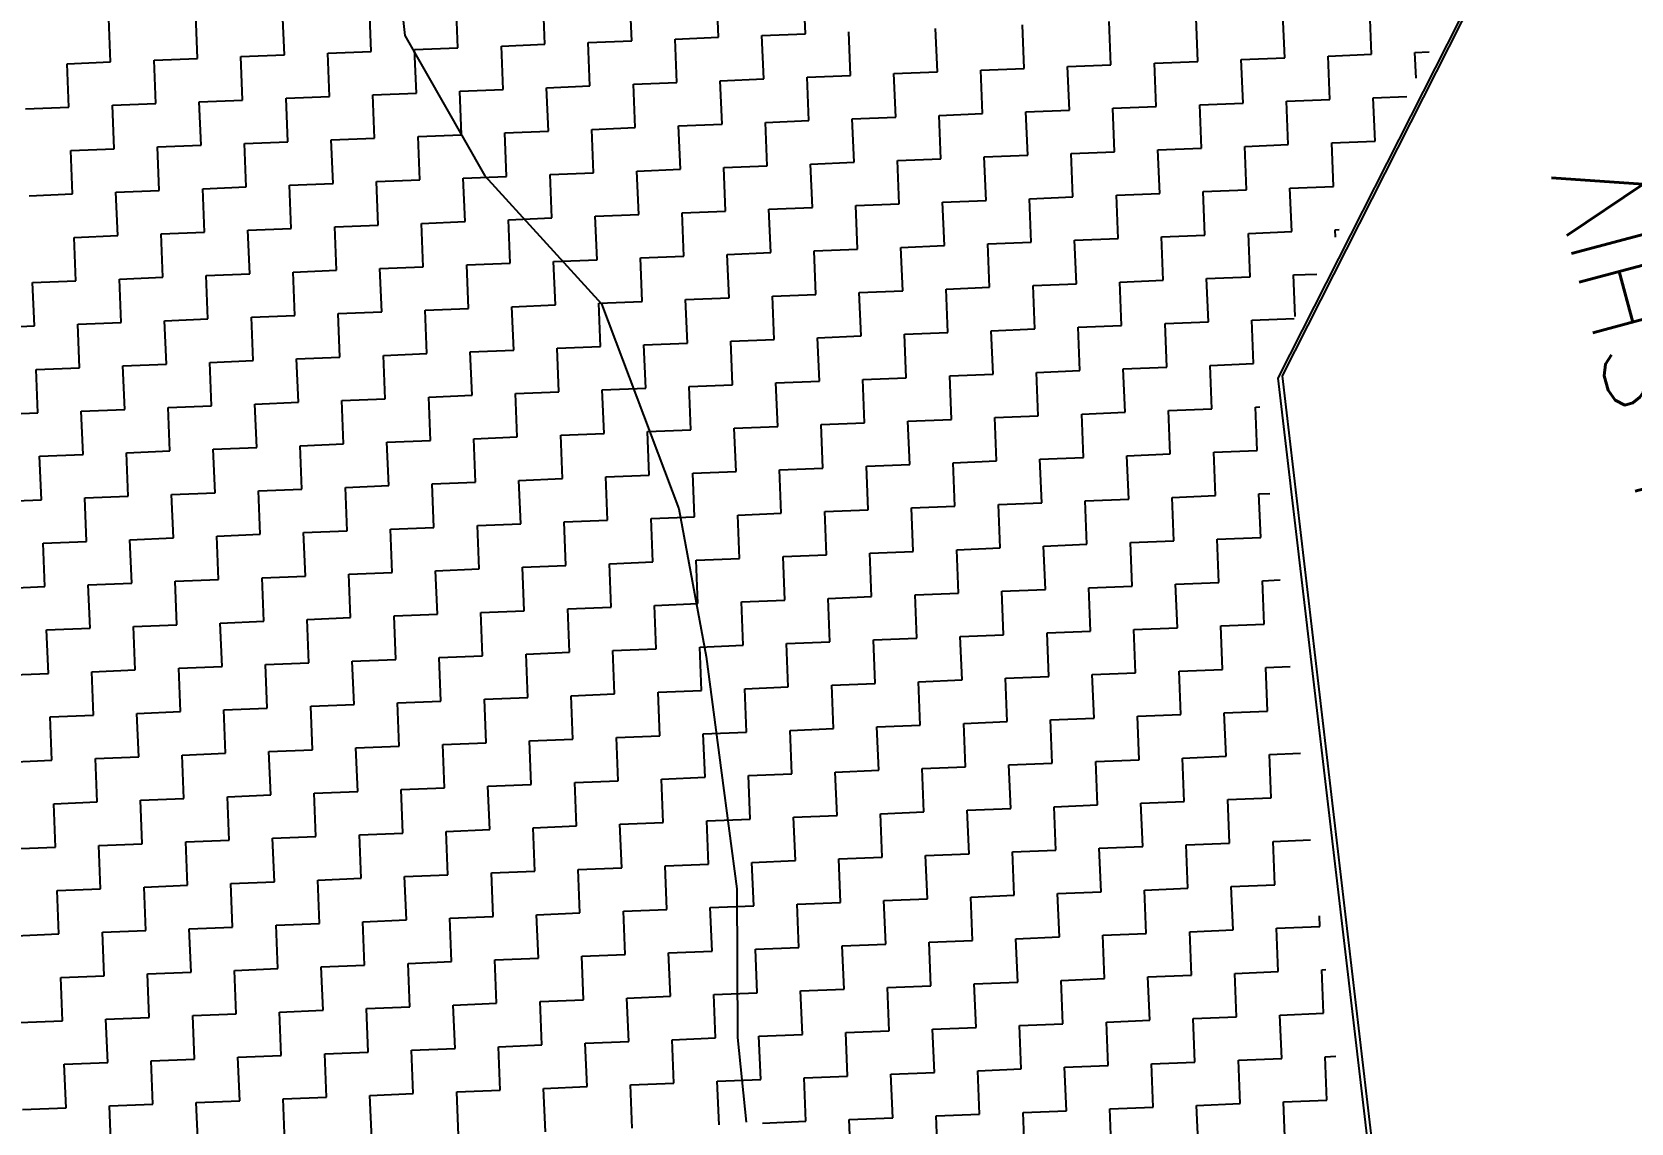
# Model space of a CAD drawing. Header units: metres. Extents: x 281802 to 284768, y 2076477 to 2081449.
# Drawn here: x 282249.5 to 282407.8, y 2076669.3 to 2076777.3 of the extents above; entities that cross this region are included whole.
import ezdxf

# ---------------------------------------------------------------- set-up
doc = ezdxf.new("R2010")
doc.units = ezdxf.units.M
for name, color, linetype in [('LINE_WATER', 4, 'Continuous'), ('POLY_HATCH', 12, 'Continuous'), ('TEXT_MAPOUT', 7, 'Continuous'), ('V_BOUND_LINE', 7, 'Continuous')]:
    doc.layers.add(name, color=color, linetype=linetype)
doc.styles.get("Standard").update_dxf_attribs({"font": 'simplex.shx'})

msp = doc.modelspace()

# ---------------------------------------------------------------- linework, layer by layer
at = {"layer": 'LINE_WATER'}
for p, q in [((282283.81, 2076801), (282286.36, 2076776.92)), ((282286.36, 2076776.92), (282294.29, 2076763.05)), ((282294.29, 2076763.05), (282305.85, 2076750.38)), ((282305.85, 2076750.38), (282313.5, 2076730.07)), ((282313.5, 2076730.07), (282316.19, 2076715.46)), ((282316.19, 2076715.46), (282317.71, 2076703.96)), ((282317.71, 2076703.96), (282319.23, 2076692.46)), ((282319.23, 2076692.46), (282319.3, 2076677.74)), ((282319.3, 2076677.74), (282320.16, 2076669.37))]:
    msp.add_line(p, q, dxfattribs=at)
at = {"layer": 'POLY_HATCH'}
for p, q in [((282373.25, 2076743.25), (282539.94, 2077072.24)), ((282404.49, 2076476.81), (282373.25, 2076743.25))]:
    msp.add_line(p, q, dxfattribs=at)
at = {"layer": 'POLY_HATCH', "linetype": 'Continuous'}
for p, q in [((282308.83, 2076776.41), (282308.65, 2076780.71)), ((282317.42, 2076776.76), (282317.25, 2076781.06)), ((282326.02, 2076777.11), (282325.85, 2076781.4)), ((282265.84, 2076774.67), (282265.67, 2076778.97)), ((282274.44, 2076775.02), (282274.26, 2076779.31)), ((282283.03, 2076775.36), (282282.86, 2076779.66)), ((282291.63, 2076775.71), (282291.46, 2076780.01)), ((282300.23, 2076776.06), (282300.05, 2076780.36)), ((282373.48, 2076774.72), (282373.3, 2076779.02)), ((282382.08, 2076775.07), (282381.9, 2076779.37)), ((282257.24, 2076774.32), (282257.07, 2076778.62)), ((282330.49, 2076772.98), (282330.32, 2076777.28)), ((282339.09, 2076773.33), (282338.92, 2076777.63)), ((282347.69, 2076773.68), (282347.51, 2076777.98)), ((282356.28, 2076774.03), (282356.11, 2076778.32)), ((282364.88, 2076774.37), (282364.71, 2076778.67)), ((282287.33, 2076775.54), (282291.63, 2076775.71)), ((282295.93, 2076775.89), (282300.23, 2076776.06)), ((282296.1, 2076771.59), (282295.93, 2076775.89)), ((282304.53, 2076776.23), (282308.83, 2076776.41)), ((282304.7, 2076771.94), (282304.53, 2076776.23)), ((282313.12, 2076776.58), (282317.42, 2076776.76)), ((282313.3, 2076772.28), (282313.12, 2076776.58)), ((282321.72, 2076776.93), (282326.02, 2076777.11)), ((282321.9, 2076772.63), (282321.72, 2076776.93)), ((282252.94, 2076774.14), (282257.24, 2076774.32)), ((282253.12, 2076769.85), (282252.94, 2076774.14)), ((282261.54, 2076774.49), (282265.84, 2076774.67)), ((282261.71, 2076770.19), (282261.54, 2076774.49)), ((282270.14, 2076774.84), (282274.44, 2076775.02)), ((282270.31, 2076770.54), (282270.14, 2076774.84)), ((282278.74, 2076775.19), (282283.03, 2076775.36)), ((282278.91, 2076770.89), (282278.74, 2076775.19)), ((282287.51, 2076771.24), (282287.33, 2076775.54)), ((282360.58, 2076774.2), (282364.88, 2076774.37)), ((282360.76, 2076769.9), (282360.58, 2076774.2)), ((282369.18, 2076774.55), (282373.48, 2076774.72)), ((282369.35, 2076770.25), (282369.18, 2076774.55)), ((282377.78, 2076774.9), (282382.08, 2076775.07)), ((282377.95, 2076770.6), (282377.78, 2076774.9)), ((282386.37, 2076775.25), (282387.79, 2076775.3)), ((282386.48, 2076772.72), (282386.37, 2076775.25)), ((282317.6, 2076772.46), (282321.9, 2076772.63)), ((282326.19, 2076772.81), (282330.49, 2076772.98)), ((282326.37, 2076768.51), (282326.19, 2076772.81)), ((282334.79, 2076773.16), (282339.09, 2076773.33)), ((282334.97, 2076768.86), (282334.79, 2076773.16)), ((282343.39, 2076773.5), (282347.69, 2076773.68)), ((282343.56, 2076769.2), (282343.39, 2076773.5)), ((282351.99, 2076773.85), (282356.28, 2076774.03)), ((282352.16, 2076769.55), (282351.99, 2076773.85)), ((282274.61, 2076770.72), (282278.91, 2076770.89)), ((282283.21, 2076771.06), (282287.51, 2076771.24)), ((282283.38, 2076766.77), (282283.21, 2076771.06)), ((282291.81, 2076771.41), (282296.1, 2076771.59)), ((282291.98, 2076767.11), (282291.81, 2076771.41)), ((282300.4, 2076771.76), (282304.7, 2076771.94)), ((282300.58, 2076767.46), (282300.4, 2076771.76)), ((282309, 2076772.11), (282313.3, 2076772.28)), ((282309.17, 2076767.81), (282309, 2076772.11)), ((282317.77, 2076768.16), (282317.6, 2076772.46)), ((282382.25, 2076770.77), (282385.56, 2076770.91)), ((282248.82, 2076769.67), (282253.12, 2076769.85)), ((282257.42, 2076770.02), (282261.71, 2076770.19)), ((282257.59, 2076765.72), (282257.42, 2076770.02)), ((282266.01, 2076770.37), (282270.31, 2076770.54)), ((282266.19, 2076766.07), (282266.01, 2076770.37)), ((282274.78, 2076766.42), (282274.61, 2076770.72)), ((282347.86, 2076769.38), (282352.16, 2076769.55)), ((282348.04, 2076765.08), (282347.86, 2076769.38)), ((282356.46, 2076769.73), (282360.76, 2076769.9)), ((282356.63, 2076765.43), (282356.46, 2076769.73)), ((282365.06, 2076770.08), (282369.35, 2076770.25)), ((282365.23, 2076765.78), (282365.06, 2076770.08)), ((282373.65, 2076770.42), (282377.95, 2076770.6)), ((282373.83, 2076766.13), (282373.65, 2076770.42)), ((282382.42, 2076766.47), (282382.25, 2076770.77)), ((282304.88, 2076767.64), (282309.17, 2076767.81)), ((282313.47, 2076767.99), (282317.77, 2076768.16)), ((282313.65, 2076763.69), (282313.47, 2076767.99)), ((282322.07, 2076768.33), (282326.37, 2076768.51)), ((282322.24, 2076764.04), (282322.07, 2076768.33)), ((282330.67, 2076768.68), (282334.97, 2076768.86)), ((282330.84, 2076764.38), (282330.67, 2076768.68)), ((282339.26, 2076769.03), (282343.56, 2076769.2)), ((282339.44, 2076764.73), (282339.26, 2076769.03)), ((282270.49, 2076766.24), (282274.78, 2076766.42)), ((282270.66, 2076761.95), (282270.49, 2076766.24)), ((282279.08, 2076766.59), (282283.38, 2076766.77)), ((282279.26, 2076762.29), (282279.08, 2076766.59)), ((282287.68, 2076766.94), (282291.98, 2076767.11)), ((282287.85, 2076762.64), (282287.68, 2076766.94)), ((282296.28, 2076767.29), (282300.58, 2076767.46)), ((282296.45, 2076762.99), (282296.28, 2076767.29)), ((282305.05, 2076763.34), (282304.88, 2076767.64)), ((282378.13, 2076766.3), (282382.42, 2076766.47)), ((282378.3, 2076762), (282378.13, 2076766.3)), ((282253.29, 2076765.55), (282257.59, 2076765.72)), ((282253.47, 2076761.25), (282253.29, 2076765.55)), ((282261.89, 2076765.9), (282266.19, 2076766.07)), ((282262.06, 2076761.6), (282261.89, 2076765.9)), ((282335.14, 2076764.56), (282339.44, 2076764.73)), ((282335.31, 2076760.26), (282335.14, 2076764.56)), ((282343.74, 2076764.91), (282348.04, 2076765.08)), ((282343.91, 2076760.61), (282343.74, 2076764.91)), ((282352.33, 2076765.25), (282356.63, 2076765.43)), ((282352.51, 2076760.96), (282352.33, 2076765.25)), ((282360.93, 2076765.6), (282365.23, 2076765.78)), ((282361.11, 2076761.3), (282360.93, 2076765.6)), ((282369.53, 2076765.95), (282373.83, 2076766.13)), ((282369.7, 2076761.65), (282369.53, 2076765.95)), ((282292.15, 2076762.82), (282296.45, 2076762.99)), ((282300.75, 2076763.16), (282305.05, 2076763.34)), ((282300.92, 2076758.87), (282300.75, 2076763.16)), ((282309.35, 2076763.51), (282313.65, 2076763.69)), ((282309.52, 2076759.21), (282309.35, 2076763.51)), ((282317.95, 2076763.86), (282322.24, 2076764.04)), ((282318.12, 2076759.56), (282317.95, 2076763.86)), ((282326.54, 2076764.21), (282330.84, 2076764.38)), ((282326.72, 2076759.91), (282326.54, 2076764.21)), ((282257.76, 2076761.42), (282262.06, 2076761.6)), ((282257.94, 2076757.12), (282257.76, 2076761.42)), ((282266.36, 2076761.77), (282270.66, 2076761.95)), ((282266.54, 2076757.47), (282266.36, 2076761.77)), ((282274.96, 2076762.12), (282279.26, 2076762.29)), ((282275.13, 2076757.82), (282274.96, 2076762.12)), ((282283.56, 2076762.47), (282287.85, 2076762.64)), ((282283.73, 2076758.17), (282283.56, 2076762.47)), ((282292.33, 2076758.52), (282292.15, 2076762.82)), ((282365.4, 2076761.48), (282369.7, 2076761.65)), ((282365.58, 2076757.18), (282365.4, 2076761.48)), ((282374, 2076761.83), (282378.3, 2076762)), ((282374.18, 2076757.53), (282374, 2076761.83)), ((282249.17, 2076761.07), (282253.47, 2076761.25)), ((282322.42, 2076759.74), (282326.72, 2076759.91)), ((282331.02, 2076760.09), (282335.31, 2076760.26)), ((282331.19, 2076755.79), (282331.02, 2076760.09)), ((282339.61, 2076760.43), (282343.91, 2076760.61)), ((282339.79, 2076756.13), (282339.61, 2076760.43)), ((282348.21, 2076760.78), (282352.51, 2076760.96)), ((282348.38, 2076756.48), (282348.21, 2076760.78)), ((282356.81, 2076761.13), (282361.11, 2076761.3)), ((282356.98, 2076756.83), (282356.81, 2076761.13)), ((282288.03, 2076758.34), (282292.33, 2076758.52)), ((282288.2, 2076754.04), (282288.03, 2076758.34)), ((282296.63, 2076758.69), (282300.92, 2076758.87)), ((282296.8, 2076754.39), (282296.63, 2076758.69)), ((282305.22, 2076759.04), (282309.52, 2076759.21)), ((282305.4, 2076754.74), (282305.22, 2076759.04)), ((282313.82, 2076759.39), (282318.12, 2076759.56)), ((282313.99, 2076755.09), (282313.82, 2076759.39)), ((282322.59, 2076755.44), (282322.42, 2076759.74)), ((282253.64, 2076756.95), (282257.94, 2076757.12)), ((282253.81, 2076752.65), (282253.64, 2076756.95)), ((282262.24, 2076757.3), (282266.54, 2076757.47)), ((282262.41, 2076753), (282262.24, 2076757.3)), ((282270.83, 2076757.65), (282275.13, 2076757.82)), ((282271.01, 2076753.35), (282270.83, 2076757.65)), ((282279.43, 2076757.99), (282283.73, 2076758.17)), ((282279.61, 2076753.7), (282279.43, 2076757.99)), ((282352.68, 2076756.66), (282356.98, 2076756.83)), ((282352.86, 2076752.36), (282352.68, 2076756.66)), ((282361.28, 2076757.01), (282365.58, 2076757.18)), ((282361.45, 2076752.71), (282361.28, 2076757.01)), ((282369.88, 2076757.35), (282374.18, 2076757.53)), ((282370.05, 2076753.06), (282369.88, 2076757.35)), ((282378.47, 2076757.7), (282378.88, 2076757.72)), ((282378.5, 2076756.98), (282378.47, 2076757.7)), ((282309.7, 2076754.92), (282313.99, 2076755.09)), ((282318.29, 2076755.26), (282322.59, 2076755.44)), ((282318.47, 2076750.97), (282318.29, 2076755.26)), ((282326.89, 2076755.61), (282331.19, 2076755.79)), ((282327.06, 2076751.31), (282326.89, 2076755.61)), ((282335.49, 2076755.96), (282339.79, 2076756.13)), ((282335.66, 2076751.66), (282335.49, 2076755.96)), ((282344.09, 2076756.31), (282348.38, 2076756.48)), ((282344.26, 2076752.01), (282344.09, 2076756.31)), ((282275.31, 2076753.52), (282279.61, 2076753.7)), ((282275.48, 2076749.22), (282275.31, 2076753.52)), ((282283.9, 2076753.87), (282288.2, 2076754.04)), ((282284.08, 2076749.57), (282283.9, 2076753.87)), ((282292.5, 2076754.22), (282296.8, 2076754.39)), ((282292.68, 2076749.92), (282292.5, 2076754.22)), ((282301.1, 2076754.57), (282305.4, 2076754.74)), ((282301.27, 2076750.27), (282301.1, 2076754.57)), ((282309.87, 2076750.62), (282309.7, 2076754.92)), ((282249.52, 2076752.48), (282253.81, 2076752.65)), ((282249.69, 2076748.18), (282249.52, 2076752.48)), ((282258.11, 2076752.83), (282262.41, 2076753)), ((282258.29, 2076748.53), (282258.11, 2076752.83)), ((282266.71, 2076753.17), (282271.01, 2076753.35)), ((282266.88, 2076748.88), (282266.71, 2076753.17)), ((282339.96, 2076751.84), (282344.26, 2076752.01)), ((282348.56, 2076752.18), (282352.86, 2076752.36)), ((282348.73, 2076747.89), (282348.56, 2076752.18)), ((282357.16, 2076752.53), (282361.45, 2076752.71)), ((282357.33, 2076748.23), (282357.16, 2076752.53)), ((282365.75, 2076752.88), (282370.05, 2076753.06)), ((282365.93, 2076748.58), (282365.75, 2076752.88)), ((282374.35, 2076753.23), (282376.65, 2076753.32)), ((282374.52, 2076749.11), (282374.35, 2076753.23)), ((282305.57, 2076750.44), (282309.87, 2076750.62)), ((282305.75, 2076746.14), (282305.57, 2076750.44)), ((282314.17, 2076750.79), (282318.47, 2076750.97)), ((282314.34, 2076746.49), (282314.17, 2076750.79)), ((282322.77, 2076751.14), (282327.06, 2076751.31)), ((282322.94, 2076746.84), (282322.77, 2076751.14)), ((282331.36, 2076751.49), (282335.66, 2076751.66)), ((282331.54, 2076747.19), (282331.36, 2076751.49)), ((282340.13, 2076747.54), (282339.96, 2076751.84)), ((282262.59, 2076748.7), (282266.88, 2076748.88)), ((282271.18, 2076749.05), (282275.48, 2076749.22)), ((282271.36, 2076744.75), (282271.18, 2076749.05)), ((282279.78, 2076749.4), (282284.08, 2076749.57)), ((282279.95, 2076745.1), (282279.78, 2076749.4)), ((282288.38, 2076749.75), (282292.68, 2076749.92)), ((282288.55, 2076745.45), (282288.38, 2076749.75)), ((282296.97, 2076750.09), (282301.27, 2076750.27)), ((282297.15, 2076745.8), (282296.97, 2076750.09)), ((282370.23, 2076748.76), (282374.42, 2076748.93)), ((282370.4, 2076744.46), (282370.23, 2076748.76)), ((282245.39, 2076748), (282249.69, 2076748.18)), ((282253.99, 2076748.35), (282258.29, 2076748.53)), ((282254.16, 2076744.05), (282253.99, 2076748.35)), ((282262.76, 2076744.4), (282262.59, 2076748.7)), ((282327.24, 2076747.02), (282331.54, 2076747.19)), ((282335.84, 2076747.36), (282340.13, 2076747.54)), ((282336.01, 2076743.06), (282335.84, 2076747.36)), ((282344.43, 2076747.71), (282348.73, 2076747.89)), ((282344.61, 2076743.41), (282344.43, 2076747.71)), ((282353.03, 2076748.06), (282357.33, 2076748.23)), ((282353.2, 2076743.76), (282353.03, 2076748.06)), ((282361.63, 2076748.41), (282365.93, 2076748.58)), ((282361.8, 2076744.11), (282361.63, 2076748.41)), ((282292.85, 2076745.62), (282297.15, 2076745.8)), ((282293.02, 2076741.32), (282292.85, 2076745.62)), ((282301.45, 2076745.97), (282305.75, 2076746.14)), ((282301.62, 2076741.67), (282301.45, 2076745.97)), ((282310.04, 2076746.32), (282314.34, 2076746.49)), ((282310.22, 2076742.02), (282310.04, 2076746.32)), ((282318.64, 2076746.67), (282322.94, 2076746.84)), ((282318.82, 2076742.37), (282318.64, 2076746.67)), ((282327.41, 2076742.72), (282327.24, 2076747.02)), ((282249.86, 2076743.88), (282254.16, 2076744.05)), ((282258.46, 2076744.23), (282262.76, 2076744.4)), ((282258.64, 2076739.93), (282258.46, 2076744.23)), ((282267.06, 2076744.58), (282271.36, 2076744.75)), ((282267.23, 2076740.28), (282267.06, 2076744.58)), ((282275.66, 2076744.92), (282279.95, 2076745.1)), ((282275.83, 2076740.63), (282275.66, 2076744.92)), ((282284.25, 2076745.27), (282288.55, 2076745.45)), ((282284.43, 2076740.97), (282284.25, 2076745.27)), ((282357.5, 2076743.94), (282361.8, 2076744.11)), ((282366.1, 2076744.28), (282370.4, 2076744.46)), ((282366.27, 2076739.99), (282366.1, 2076744.28)), ((282250.04, 2076739.58), (282249.86, 2076743.88)), ((282323.11, 2076742.54), (282327.41, 2076742.72)), ((282323.29, 2076738.24), (282323.11, 2076742.54)), ((282331.71, 2076742.89), (282336.01, 2076743.06)), ((282331.89, 2076738.59), (282331.71, 2076742.89)), ((282340.31, 2076743.24), (282344.61, 2076743.41)), ((282340.48, 2076738.94), (282340.31, 2076743.24)), ((282348.91, 2076743.59), (282353.2, 2076743.76)), ((282349.08, 2076739.29), (282348.91, 2076743.59)), ((282357.68, 2076739.64), (282357.5, 2076743.94)), ((282280.13, 2076740.8), (282284.43, 2076740.97)), ((282288.73, 2076741.15), (282293.02, 2076741.32)), ((282288.9, 2076736.85), (282288.73, 2076741.15)), ((282297.32, 2076741.5), (282301.62, 2076741.67)), ((282297.5, 2076737.2), (282297.32, 2076741.5)), ((282305.92, 2076741.85), (282310.22, 2076742.02)), ((282306.09, 2076737.55), (282305.92, 2076741.85)), ((282314.52, 2076742.19), (282318.82, 2076742.37)), ((282314.69, 2076737.9), (282314.52, 2076742.19)), ((282245.74, 2076739.41), (282250.04, 2076739.58)), ((282254.34, 2076739.76), (282258.64, 2076739.93)), ((282254.51, 2076735.46), (282254.34, 2076739.76)), ((282262.93, 2076740.1), (282267.23, 2076740.28)), ((282263.11, 2076735.81), (282262.93, 2076740.1)), ((282271.53, 2076740.45), (282275.83, 2076740.63)), ((282271.71, 2076736.15), (282271.53, 2076740.45)), ((282280.3, 2076736.5), (282280.13, 2076740.8)), ((282344.78, 2076739.11), (282349.08, 2076739.29)), ((282353.38, 2076739.46), (282357.68, 2076739.64)), ((282353.55, 2076735.16), (282353.38, 2076739.46)), ((282361.98, 2076739.81), (282366.27, 2076739.99)), ((282362.15, 2076735.51), (282361.98, 2076739.81)), ((282370.57, 2076740.16), (282371.01, 2076740.18)), ((282370.75, 2076735.86), (282370.57, 2076740.16)), ((282310.39, 2076737.72), (282314.69, 2076737.9)), ((282310.57, 2076733.42), (282310.39, 2076737.72)), ((282318.99, 2076738.07), (282323.29, 2076738.24)), ((282319.16, 2076733.77), (282318.99, 2076738.07)), ((282327.59, 2076738.42), (282331.89, 2076738.59)), ((282327.76, 2076734.12), (282327.59, 2076738.42)), ((282336.18, 2076738.77), (282340.48, 2076738.94)), ((282336.36, 2076734.47), (282336.18, 2076738.77)), ((282344.96, 2076734.82), (282344.78, 2076739.11)), ((282267.41, 2076735.98), (282271.71, 2076736.15)), ((282276, 2076736.33), (282280.3, 2076736.5)), ((282276.18, 2076732.03), (282276, 2076736.33)), ((282284.6, 2076736.68), (282288.9, 2076736.85)), ((282284.78, 2076732.38), (282284.6, 2076736.68)), ((282293.2, 2076737.02), (282297.5, 2076737.2)), ((282293.37, 2076732.73), (282293.2, 2076737.02)), ((282301.8, 2076737.37), (282306.09, 2076737.55)), ((282301.97, 2076733.07), (282301.8, 2076737.37)), ((282250.21, 2076735.28), (282254.51, 2076735.46)), ((282250.39, 2076730.98), (282250.21, 2076735.28)), ((282258.81, 2076735.63), (282263.11, 2076735.81)), ((282258.98, 2076731.33), (282258.81, 2076735.63)), ((282267.58, 2076731.68), (282267.41, 2076735.98)), ((282340.66, 2076734.64), (282344.96, 2076734.82)), ((282340.83, 2076730.34), (282340.66, 2076734.64)), ((282349.25, 2076734.99), (282353.55, 2076735.16)), ((282349.43, 2076730.69), (282349.25, 2076734.99)), ((282357.85, 2076735.34), (282362.15, 2076735.51)), ((282358.03, 2076731.04), (282357.85, 2076735.34)), ((282366.45, 2076735.69), (282370.75, 2076735.86)), ((282366.62, 2076731.39), (282366.45, 2076735.69)), ((282297.67, 2076732.9), (282301.97, 2076733.07)), ((282297.85, 2076728.6), (282297.67, 2076732.9)), ((282306.27, 2076733.25), (282310.57, 2076733.42)), ((282306.44, 2076728.95), (282306.27, 2076733.25)), ((282314.87, 2076733.6), (282319.16, 2076733.77)), ((282315.04, 2076729.3), (282314.87, 2076733.6)), ((282323.46, 2076733.95), (282327.76, 2076734.12)), ((282323.64, 2076729.65), (282323.46, 2076733.95)), ((282332.06, 2076734.29), (282336.36, 2076734.47)), ((282332.23, 2076729.99), (282332.06, 2076734.29)), ((282254.69, 2076731.16), (282258.98, 2076731.33)), ((282263.28, 2076731.51), (282267.58, 2076731.68)), ((282263.46, 2076727.21), (282263.28, 2076731.51)), ((282271.88, 2076731.85), (282276.18, 2076732.03)), ((282272.05, 2076727.56), (282271.88, 2076731.85)), ((282280.48, 2076732.2), (282284.78, 2076732.38)), ((282280.65, 2076727.9), (282280.48, 2076732.2)), ((282289.07, 2076732.55), (282293.37, 2076732.73)), ((282289.25, 2076728.25), (282289.07, 2076732.55)), ((282362.32, 2076731.21), (282366.62, 2076731.39)), ((282370.92, 2076731.56), (282372.02, 2076731.61)), ((282371.1, 2076727.26), (282370.92, 2076731.56)), ((282246.09, 2076730.81), (282250.39, 2076730.98)), ((282254.86, 2076726.86), (282254.69, 2076731.16)), ((282327.94, 2076729.82), (282332.23, 2076729.99)), ((282328.11, 2076725.52), (282327.94, 2076729.82)), ((282336.53, 2076730.17), (282340.83, 2076730.34)), ((282336.71, 2076725.87), (282336.53, 2076730.17)), ((282345.13, 2076730.52), (282349.43, 2076730.69)), ((282345.3, 2076726.22), (282345.13, 2076730.52)), ((282353.73, 2076730.87), (282358.03, 2076731.04)), ((282353.9, 2076726.57), (282353.73, 2076730.87)), ((282362.5, 2076726.92), (282362.32, 2076731.21)), ((282284.95, 2076728.08), (282289.25, 2076728.25)), ((282293.55, 2076728.43), (282297.85, 2076728.6)), ((282293.72, 2076724.13), (282293.55, 2076728.43)), ((282302.14, 2076728.78), (282306.44, 2076728.95)), ((282302.32, 2076724.48), (282302.14, 2076728.78)), ((282310.74, 2076729.12), (282315.04, 2076729.3)), ((282310.92, 2076724.83), (282310.74, 2076729.12)), ((282319.34, 2076729.47), (282323.64, 2076729.65)), ((282319.51, 2076725.17), (282319.34, 2076729.47)), ((282250.56, 2076726.69), (282254.86, 2076726.86)), ((282250.73, 2076722.39), (282250.56, 2076726.69)), ((282259.16, 2076727.03), (282263.46, 2076727.21)), ((282259.33, 2076722.74), (282259.16, 2076727.03)), ((282267.76, 2076727.38), (282272.05, 2076727.56)), ((282267.93, 2076723.08), (282267.76, 2076727.38)), ((282276.35, 2076727.73), (282280.65, 2076727.9)), ((282276.53, 2076723.43), (282276.35, 2076727.73)), ((282285.12, 2076723.78), (282284.95, 2076728.08)), ((282349.6, 2076726.39), (282353.9, 2076726.57)), ((282358.2, 2076726.74), (282362.5, 2076726.92)), ((282358.37, 2076722.44), (282358.2, 2076726.74)), ((282366.8, 2076727.09), (282371.1, 2076727.26)), ((282366.97, 2076722.79), (282366.8, 2076727.09)), ((282315.21, 2076725), (282319.51, 2076725.17)), ((282315.39, 2076720.7), (282315.21, 2076725)), ((282323.81, 2076725.35), (282328.11, 2076725.52)), ((282323.99, 2076721.05), (282323.81, 2076725.35)), ((282332.41, 2076725.7), (282336.71, 2076725.87)), ((282332.58, 2076721.4), (282332.41, 2076725.7)), ((282341.01, 2076726.04), (282345.3, 2076726.22)), ((282341.18, 2076721.75), (282341.01, 2076726.04)), ((282349.78, 2076722.09), (282349.6, 2076726.39)), ((282272.23, 2076723.26), (282276.53, 2076723.43)), ((282280.83, 2076723.61), (282285.12, 2076723.78)), ((282281, 2076719.31), (282280.83, 2076723.61)), ((282289.42, 2076723.95), (282293.72, 2076724.13)), ((282289.6, 2076719.66), (282289.42, 2076723.95)), ((282298.02, 2076724.3), (282302.32, 2076724.48)), ((282298.19, 2076720), (282298.02, 2076724.3)), ((282306.62, 2076724.65), (282310.92, 2076724.83)), ((282306.79, 2076720.35), (282306.62, 2076724.65)), ((282246.44, 2076722.21), (282250.73, 2076722.39)), ((282255.03, 2076722.56), (282259.33, 2076722.74)), ((282255.21, 2076718.26), (282255.03, 2076722.56)), ((282263.63, 2076722.91), (282267.93, 2076723.08)), ((282263.8, 2076718.61), (282263.63, 2076722.91)), ((282272.4, 2076718.96), (282272.23, 2076723.26)), ((282345.48, 2076721.92), (282349.78, 2076722.09)), ((282345.65, 2076717.62), (282345.48, 2076721.92)), ((282354.08, 2076722.27), (282358.37, 2076722.44)), ((282354.25, 2076717.97), (282354.08, 2076722.27)), ((282362.67, 2076722.62), (282366.97, 2076722.79)), ((282362.85, 2076718.32), (282362.67, 2076722.62)), ((282371.27, 2076722.97), (282373.02, 2076723.04)), ((282371.44, 2076718.67), (282371.27, 2076722.97)), ((282302.49, 2076720.18), (282306.79, 2076720.35)), ((282311.09, 2076720.53), (282315.39, 2076720.7)), ((282311.26, 2076716.23), (282311.09, 2076720.53)), ((282319.69, 2076720.88), (282323.99, 2076721.05)), ((282319.86, 2076716.58), (282319.69, 2076720.88)), ((282328.28, 2076721.22), (282332.58, 2076721.4)), ((282328.46, 2076716.92), (282328.28, 2076721.22)), ((282336.88, 2076721.57), (282341.18, 2076721.75)), ((282337.06, 2076717.27), (282336.88, 2076721.57)), ((282268.1, 2076718.78), (282272.4, 2076718.96)), ((282268.28, 2076714.49), (282268.1, 2076718.78)), ((282276.7, 2076719.13), (282281, 2076719.31)), ((282276.87, 2076714.83), (282276.7, 2076719.13)), ((282285.3, 2076719.48), (282289.6, 2076719.66)), ((282285.47, 2076715.18), (282285.3, 2076719.48)), ((282293.9, 2076719.83), (282298.19, 2076720)), ((282294.07, 2076715.53), (282293.9, 2076719.83)), ((282302.67, 2076715.88), (282302.49, 2076720.18)), ((282367.15, 2076718.49), (282371.44, 2076718.67)), ((282250.91, 2076718.09), (282255.21, 2076718.26)), ((282251.08, 2076713.79), (282250.91, 2076718.09)), ((282259.51, 2076718.44), (282263.8, 2076718.61)), ((282259.68, 2076714.14), (282259.51, 2076718.44)), ((282332.76, 2076717.1), (282337.06, 2076717.27)), ((282332.93, 2076712.8), (282332.76, 2076717.1)), ((282341.35, 2076717.45), (282345.65, 2076717.62)), ((282341.53, 2076713.15), (282341.35, 2076717.45)), ((282349.95, 2076717.8), (282354.25, 2076717.97)), ((282350.13, 2076713.5), (282349.95, 2076717.8)), ((282358.55, 2076718.14), (282362.85, 2076718.32)), ((282358.72, 2076713.85), (282358.55, 2076718.14)), ((282367.32, 2076714.19), (282367.15, 2076718.49)), ((282289.77, 2076715.36), (282294.07, 2076715.53)), ((282298.37, 2076715.71), (282302.67, 2076715.88)), ((282298.54, 2076711.41), (282298.37, 2076715.71)), ((282306.97, 2076716.05), (282311.26, 2076716.23)), ((282307.14, 2076711.76), (282306.97, 2076716.05)), ((282315.56, 2076716.4), (282319.86, 2076716.58)), ((282315.74, 2076712.1), (282315.56, 2076716.4)), ((282324.16, 2076716.75), (282328.46, 2076716.92)), ((282324.33, 2076712.45), (282324.16, 2076716.75)), ((282255.38, 2076713.96), (282259.68, 2076714.14)), ((282255.56, 2076709.67), (282255.38, 2076713.96)), ((282263.98, 2076714.31), (282268.28, 2076714.49)), ((282264.15, 2076710.01), (282263.98, 2076714.31)), ((282272.58, 2076714.66), (282276.87, 2076714.83)), ((282272.75, 2076710.36), (282272.58, 2076714.66)), ((282281.17, 2076715.01), (282285.47, 2076715.18)), ((282281.35, 2076710.71), (282281.17, 2076715.01)), ((282289.94, 2076711.06), (282289.77, 2076715.36)), ((282363.02, 2076714.02), (282367.32, 2076714.19)), ((282363.2, 2076709.72), (282363.02, 2076714.02)), ((282371.62, 2076714.37), (282374.03, 2076714.47)), ((282371.79, 2076710.07), (282371.62, 2076714.37)), ((282246.78, 2076713.62), (282251.08, 2076713.79)), ((282320.04, 2076712.28), (282324.33, 2076712.45)), ((282328.63, 2076712.63), (282332.93, 2076712.8)), ((282328.81, 2076708.33), (282328.63, 2076712.63)), ((282337.23, 2076712.97), (282341.53, 2076713.15)), ((282337.4, 2076708.68), (282337.23, 2076712.97)), ((282345.83, 2076713.32), (282350.13, 2076713.5)), ((282346, 2076709.02), (282345.83, 2076713.32)), ((282354.42, 2076713.67), (282358.72, 2076713.85)), ((282354.6, 2076709.37), (282354.42, 2076713.67)), ((282285.65, 2076710.88), (282289.94, 2076711.06)), ((282285.82, 2076706.59), (282285.65, 2076710.88)), ((282294.24, 2076711.23), (282298.54, 2076711.41)), ((282294.42, 2076706.93), (282294.24, 2076711.23)), ((282302.84, 2076711.58), (282307.14, 2076711.76)), ((282303.01, 2076707.28), (282302.84, 2076711.58)), ((282311.44, 2076711.93), (282315.74, 2076712.1)), ((282311.61, 2076707.63), (282311.44, 2076711.93)), ((282320.21, 2076707.98), (282320.04, 2076712.28)), ((282251.26, 2076709.49), (282255.56, 2076709.67)), ((282251.43, 2076705.19), (282251.26, 2076709.49)), ((282259.85, 2076709.84), (282264.15, 2076710.01)), ((282260.03, 2076705.54), (282259.85, 2076709.84)), ((282268.45, 2076710.19), (282272.75, 2076710.36)), ((282268.63, 2076705.89), (282268.45, 2076710.19)), ((282277.05, 2076710.54), (282281.35, 2076710.71)), ((282277.22, 2076706.24), (282277.05, 2076710.54)), ((282350.3, 2076709.2), (282354.6, 2076709.37)), ((282350.47, 2076704.9), (282350.3, 2076709.2)), ((282358.9, 2076709.55), (282363.2, 2076709.72)), ((282359.07, 2076705.25), (282358.9, 2076709.55)), ((282367.49, 2076709.9), (282371.79, 2076710.07)), ((282367.67, 2076705.6), (282367.49, 2076709.9)), ((282307.31, 2076707.46), (282311.61, 2076707.63)), ((282315.91, 2076707.81), (282320.21, 2076707.98)), ((282316.09, 2076703.51), (282315.91, 2076707.81)), ((282324.51, 2076708.15), (282328.81, 2076708.33)), ((282324.68, 2076703.85), (282324.51, 2076708.15)), ((282333.11, 2076708.5), (282337.4, 2076708.68)), ((282333.28, 2076704.2), (282333.11, 2076708.5)), ((282341.7, 2076708.85), (282346, 2076709.02)), ((282341.88, 2076704.55), (282341.7, 2076708.85)), ((282272.92, 2076706.06), (282277.22, 2076706.24)), ((282273.1, 2076701.76), (282272.92, 2076706.06)), ((282281.52, 2076706.41), (282285.82, 2076706.59)), ((282281.7, 2076702.11), (282281.52, 2076706.41)), ((282290.12, 2076706.76), (282294.42, 2076706.93)), ((282290.29, 2076702.46), (282290.12, 2076706.76)), ((282298.72, 2076707.11), (282303.01, 2076707.28)), ((282298.89, 2076702.81), (282298.72, 2076707.11)), ((282307.49, 2076703.16), (282307.31, 2076707.46)), ((282247.13, 2076705.02), (282251.43, 2076705.19)), ((282255.73, 2076705.37), (282260.03, 2076705.54)), ((282255.9, 2076701.07), (282255.73, 2076705.37)), ((282264.33, 2076705.71), (282268.63, 2076705.89)), ((282264.5, 2076701.42), (282264.33, 2076705.71)), ((282337.58, 2076704.38), (282341.88, 2076704.55)), ((282346.18, 2076704.73), (282350.47, 2076704.9)), ((282346.35, 2076700.43), (282346.18, 2076704.73)), ((282354.77, 2076705.07), (282359.07, 2076705.25)), ((282354.95, 2076700.78), (282354.77, 2076705.07)), ((282363.37, 2076705.42), (282367.67, 2076705.6)), ((282363.54, 2076701.12), (282363.37, 2076705.42)), ((282371.97, 2076705.77), (282375.03, 2076705.89)), ((282372.14, 2076701.47), (282371.97, 2076705.77)), ((282303.19, 2076702.98), (282307.49, 2076703.16)), ((282303.36, 2076698.69), (282303.19, 2076702.98)), ((282311.79, 2076703.33), (282316.09, 2076703.51)), ((282311.96, 2076699.03), (282311.79, 2076703.33)), ((282320.38, 2076703.68), (282324.68, 2076703.85)), ((282320.56, 2076699.38), (282320.38, 2076703.68)), ((282328.98, 2076704.03), (282333.28, 2076704.2)), ((282329.16, 2076699.73), (282328.98, 2076704.03)), ((282337.75, 2076700.08), (282337.58, 2076704.38)), ((282260.2, 2076701.24), (282264.5, 2076701.42)), ((282260.38, 2076696.94), (282260.2, 2076701.24)), ((282268.8, 2076701.59), (282273.1, 2076701.76)), ((282268.97, 2076697.29), (282268.8, 2076701.59)), ((282277.4, 2076701.94), (282281.7, 2076702.11)), ((282277.57, 2076697.64), (282277.4, 2076701.94)), ((282285.99, 2076702.29), (282290.29, 2076702.46)), ((282286.17, 2076697.99), (282285.99, 2076702.29)), ((282294.59, 2076702.64), (282298.89, 2076702.81)), ((282294.77, 2076698.34), (282294.59, 2076702.64)), ((282367.84, 2076701.3), (282372.14, 2076701.47)), ((282368.02, 2076697), (282367.84, 2076701.3)), ((282251.61, 2076700.89), (282255.9, 2076701.07)), ((282251.78, 2076696.6), (282251.61, 2076700.89)), ((282324.86, 2076699.56), (282329.16, 2076699.73)), ((282333.45, 2076699.9), (282337.75, 2076700.08)), ((282333.63, 2076695.61), (282333.45, 2076699.9)), ((282342.05, 2076700.25), (282346.35, 2076700.43)), ((282342.23, 2076695.95), (282342.05, 2076700.25)), ((282350.65, 2076700.6), (282354.95, 2076700.78)), ((282350.82, 2076696.3), (282350.65, 2076700.6)), ((282359.25, 2076700.95), (282363.54, 2076701.12)), ((282359.42, 2076696.65), (282359.25, 2076700.95)), ((282290.47, 2076698.16), (282294.77, 2076698.34)), ((282290.64, 2076693.86), (282290.47, 2076698.16)), ((282299.06, 2076698.51), (282303.36, 2076698.69)), ((282299.24, 2076694.21), (282299.06, 2076698.51)), ((282307.66, 2076698.86), (282311.96, 2076699.03)), ((282307.84, 2076694.56), (282307.66, 2076698.86)), ((282316.26, 2076699.21), (282320.56, 2076699.38)), ((282316.43, 2076694.91), (282316.26, 2076699.21)), ((282325.03, 2076695.26), (282324.86, 2076699.56)), ((282247.48, 2076696.42), (282251.78, 2076696.6)), ((282256.08, 2076696.77), (282260.38, 2076696.94)), ((282256.25, 2076692.47), (282256.08, 2076696.77)), ((282264.68, 2076697.12), (282268.97, 2076697.29)), ((282264.85, 2076692.82), (282264.68, 2076697.12)), ((282273.27, 2076697.47), (282277.57, 2076697.64)), ((282273.45, 2076693.17), (282273.27, 2076697.47)), ((282281.87, 2076697.81), (282286.17, 2076697.99)), ((282282.04, 2076693.52), (282281.87, 2076697.81)), ((282355.12, 2076696.48), (282359.42, 2076696.65)), ((282363.72, 2076696.83), (282368.02, 2076697)), ((282363.89, 2076692.53), (282363.72, 2076696.83)), ((282372.32, 2076697.17), (282376.04, 2076697.32)), ((282372.49, 2076692.87), (282372.32, 2076697.17)), ((282312.13, 2076694.74), (282316.43, 2076694.91)), ((282320.73, 2076695.08), (282325.03, 2076695.26)), ((282320.91, 2076690.78), (282320.73, 2076695.08)), ((282329.33, 2076695.43), (282333.63, 2076695.61)), ((282329.5, 2076691.13), (282329.33, 2076695.43)), ((282337.93, 2076695.78), (282342.23, 2076695.95)), ((282338.1, 2076691.48), (282337.93, 2076695.78)), ((282346.52, 2076696.13), (282350.82, 2076696.3)), ((282346.7, 2076691.83), (282346.52, 2076696.13)), ((282355.3, 2076692.18), (282355.12, 2076696.48)), ((282277.75, 2076693.34), (282282.04, 2076693.52)), ((282277.92, 2076689.04), (282277.75, 2076693.34)), ((282286.34, 2076693.69), (282290.64, 2076693.86)), ((282286.52, 2076689.39), (282286.34, 2076693.69)), ((282294.94, 2076694.04), (282299.24, 2076694.21)), ((282295.11, 2076689.74), (282294.94, 2076694.04)), ((282303.54, 2076694.39), (282307.84, 2076694.56)), ((282303.71, 2076690.09), (282303.54, 2076694.39)), ((282312.31, 2076690.44), (282312.13, 2076694.74)), ((282251.95, 2076692.3), (282256.25, 2076692.47)), ((282252.13, 2076688), (282251.95, 2076692.3)), ((282260.55, 2076692.64), (282264.85, 2076692.82)), ((282260.73, 2076688.35), (282260.55, 2076692.64)), ((282269.15, 2076692.99), (282273.45, 2076693.17)), ((282269.32, 2076688.69), (282269.15, 2076692.99)), ((282342.4, 2076691.66), (282346.7, 2076691.83)), ((282351, 2076692), (282355.3, 2076692.18)), ((282351.17, 2076687.71), (282351, 2076692)), ((282359.59, 2076692.35), (282363.89, 2076692.53)), ((282359.77, 2076688.05), (282359.59, 2076692.35)), ((282368.19, 2076692.7), (282372.49, 2076692.87)), ((282368.37, 2076688.4), (282368.19, 2076692.7)), ((282308.01, 2076690.26), (282312.31, 2076690.44)), ((282308.18, 2076685.96), (282308.01, 2076690.26)), ((282316.61, 2076690.61), (282320.91, 2076690.78)), ((282316.78, 2076686.31), (282316.61, 2076690.61)), ((282325.2, 2076690.96), (282329.5, 2076691.13)), ((282325.38, 2076686.66), (282325.2, 2076690.96)), ((282333.8, 2076691.31), (282338.1, 2076691.48)), ((282333.98, 2076687.01), (282333.8, 2076691.31)), ((282342.57, 2076687.36), (282342.4, 2076691.66)), ((282265.02, 2076688.52), (282269.32, 2076688.69)), ((282273.62, 2076688.87), (282277.92, 2076689.04)), ((282273.8, 2076684.57), (282273.62, 2076688.87)), ((282282.22, 2076689.22), (282286.52, 2076689.39)), ((282282.39, 2076684.92), (282282.22, 2076689.22)), ((282290.82, 2076689.57), (282295.11, 2076689.74)), ((282290.99, 2076685.27), (282290.82, 2076689.57)), ((282299.41, 2076689.91), (282303.71, 2076690.09)), ((282299.59, 2076685.62), (282299.41, 2076689.91)), ((282372.66, 2076688.58), (282376.96, 2076688.75)), ((282372.84, 2076684.28), (282372.66, 2076688.58)), ((282376.96, 2076688.75), (282376.92, 2076689.81)), ((282247.83, 2076687.82), (282252.13, 2076688)), ((282256.43, 2076688.17), (282260.73, 2076688.35)), ((282256.6, 2076683.87), (282256.43, 2076688.17)), ((282265.2, 2076684.22), (282265.02, 2076688.52)), ((282329.68, 2076686.83), (282333.98, 2076687.01)), ((282338.27, 2076687.18), (282342.57, 2076687.36)), ((282338.45, 2076682.88), (282338.27, 2076687.18)), ((282346.87, 2076687.53), (282351.17, 2076687.71)), ((282347.05, 2076683.23), (282346.87, 2076687.53)), ((282355.47, 2076687.88), (282359.77, 2076688.05)), ((282355.64, 2076683.58), (282355.47, 2076687.88)), ((282364.07, 2076688.23), (282368.37, 2076688.4)), ((282364.24, 2076683.93), (282364.07, 2076688.23)), ((282295.29, 2076685.44), (282299.59, 2076685.62)), ((282295.46, 2076681.14), (282295.29, 2076685.44)), ((282303.89, 2076685.79), (282308.18, 2076685.96)), ((282304.06, 2076681.49), (282303.89, 2076685.79)), ((282312.48, 2076686.14), (282316.78, 2076686.31)), ((282312.66, 2076681.84), (282312.48, 2076686.14)), ((282321.08, 2076686.49), (282325.38, 2076686.66)), ((282321.25, 2076682.19), (282321.08, 2076686.49)), ((282329.85, 2076682.54), (282329.68, 2076686.83)), ((282252.3, 2076683.7), (282256.6, 2076683.87)), ((282260.9, 2076684.05), (282265.2, 2076684.22)), ((282261.07, 2076679.75), (282260.9, 2076684.05)), ((282269.5, 2076684.4), (282273.8, 2076684.57)), ((282269.67, 2076680.1), (282269.5, 2076684.4)), ((282278.09, 2076684.74), (282282.39, 2076684.92)), ((282278.27, 2076680.45), (282278.09, 2076684.74)), ((282286.69, 2076685.09), (282290.99, 2076685.27)), ((282286.87, 2076680.79), (282286.69, 2076685.09)), ((282359.94, 2076683.76), (282364.24, 2076683.93)), ((282368.54, 2076684.1), (282372.84, 2076684.28)), ((282368.71, 2076679.8), (282368.54, 2076684.1)), ((282377.14, 2076684.45), (282377.55, 2076684.47)), ((282377.31, 2076680.15), (282377.14, 2076684.45)), ((282252.48, 2076679.4), (282252.3, 2076683.7)), ((282325.55, 2076682.36), (282329.85, 2076682.54)), ((282325.73, 2076678.06), (282325.55, 2076682.36)), ((282334.15, 2076682.71), (282338.45, 2076682.88)), ((282334.32, 2076678.41), (282334.15, 2076682.71)), ((282342.75, 2076683.06), (282347.05, 2076683.23)), ((282342.92, 2076678.76), (282342.75, 2076683.06)), ((282351.34, 2076683.41), (282355.64, 2076683.58)), ((282351.52, 2076679.11), (282351.34, 2076683.41)), ((282360.12, 2076679.46), (282359.94, 2076683.76)), ((282282.57, 2076680.62), (282286.87, 2076680.79)), ((282291.16, 2076680.97), (282295.46, 2076681.14)), ((282291.34, 2076676.67), (282291.16, 2076680.97)), ((282299.76, 2076681.32), (282304.06, 2076681.49)), ((282299.94, 2076677.02), (282299.76, 2076681.32)), ((282308.36, 2076681.66), (282312.66, 2076681.84)), ((282308.53, 2076677.37), (282308.36, 2076681.66)), ((282316.96, 2076682.01), (282321.25, 2076682.19)), ((282317.13, 2076677.71), (282316.96, 2076682.01)), ((282248.18, 2076679.23), (282252.48, 2076679.4)), ((282256.78, 2076679.57), (282261.07, 2076679.75)), ((282256.95, 2076675.28), (282256.78, 2076679.57)), ((282265.37, 2076679.92), (282269.67, 2076680.1)), ((282265.55, 2076675.62), (282265.37, 2076679.92)), ((282273.97, 2076680.27), (282278.27, 2076680.45)), ((282274.14, 2076675.97), (282273.97, 2076680.27)), ((282282.74, 2076676.32), (282282.57, 2076680.62)), ((282347.22, 2076678.93), (282351.52, 2076679.11)), ((282355.82, 2076679.28), (282360.12, 2076679.46)), ((282355.99, 2076674.98), (282355.82, 2076679.28)), ((282364.41, 2076679.63), (282368.71, 2076679.8)), ((282364.59, 2076675.33), (282364.41, 2076679.63)), ((282373.01, 2076679.98), (282377.31, 2076680.15)), ((282373.19, 2076675.68), (282373.01, 2076679.98)), ((282312.83, 2076677.54), (282317.13, 2076677.71)), ((282313.01, 2076673.24), (282312.83, 2076677.54)), ((282321.43, 2076677.89), (282325.73, 2076678.06)), ((282321.6, 2076673.59), (282321.43, 2076677.89)), ((282330.03, 2076678.24), (282334.32, 2076678.41)), ((282330.2, 2076673.94), (282330.03, 2076678.24)), ((282338.62, 2076678.59), (282342.92, 2076678.76)), ((282338.8, 2076674.29), (282338.62, 2076678.59)), ((282347.39, 2076674.64), (282347.22, 2076678.93)), ((282269.85, 2076675.8), (282274.14, 2076675.97)), ((282278.44, 2076676.15), (282282.74, 2076676.32)), ((282278.62, 2076671.85), (282278.44, 2076676.15)), ((282287.04, 2076676.5), (282291.34, 2076676.67)), ((282287.21, 2076672.2), (282287.04, 2076676.5)), ((282295.64, 2076676.84), (282299.94, 2076677.02)), ((282295.81, 2076672.55), (282295.64, 2076676.84)), ((282304.23, 2076677.19), (282308.53, 2076677.37)), ((282304.41, 2076672.89), (282304.23, 2076677.19)), ((282252.65, 2076675.1), (282256.95, 2076675.28)), ((282252.83, 2076670.8), (282252.65, 2076675.1)), ((282261.25, 2076675.45), (282265.55, 2076675.62)), ((282261.42, 2076671.15), (282261.25, 2076675.45)), ((282270.02, 2076671.5), (282269.85, 2076675.8)), ((282343.1, 2076674.46), (282347.39, 2076674.64)), ((282343.27, 2076670.16), (282343.1, 2076674.46)), ((282351.69, 2076674.81), (282355.99, 2076674.98)), ((282351.87, 2076670.51), (282351.69, 2076674.81)), ((282360.29, 2076675.16), (282364.59, 2076675.33)), ((282360.46, 2076670.86), (282360.29, 2076675.16)), ((282368.89, 2076675.51), (282373.19, 2076675.68)), ((282369.06, 2076671.21), (282368.89, 2076675.51)), ((282377.48, 2076675.85), (282378.55, 2076675.9)), ((282377.66, 2076671.56), (282377.48, 2076675.85)), ((282300.11, 2076672.72), (282304.41, 2076672.89)), ((282308.71, 2076673.07), (282313.01, 2076673.24)), ((282308.88, 2076668.77), (282308.71, 2076673.07)), ((282317.3, 2076673.42), (282321.6, 2076673.59)), ((282317.48, 2076669.12), (282317.3, 2076673.42)), ((282325.9, 2076673.76), (282330.2, 2076673.94)), ((282326.08, 2076669.47), (282325.9, 2076673.76)), ((282334.5, 2076674.11), (282338.8, 2076674.29)), ((282334.67, 2076669.81), (282334.5, 2076674.11)), ((282265.72, 2076671.33), (282270.02, 2076671.5)), ((282265.9, 2076667.03), (282265.72, 2076671.33)), ((282274.32, 2076671.67), (282278.62, 2076671.85)), ((282274.49, 2076667.38), (282274.32, 2076671.67)), ((282282.92, 2076672.02), (282287.21, 2076672.2)), ((282283.09, 2076667.72), (282282.92, 2076672.02)), ((282291.51, 2076672.37), (282295.81, 2076672.55)), ((282291.69, 2076668.07), (282291.51, 2076672.37)), ((282300.28, 2076668.42), (282300.11, 2076672.72)), ((282364.76, 2076671.03), (282369.06, 2076671.21)), ((282373.36, 2076671.38), (282377.66, 2076671.56)), ((282373.53, 2076667.08), (282373.36, 2076671.38)), ((282248.53, 2076670.63), (282252.83, 2076670.8)), ((282257.12, 2076670.98), (282261.42, 2076671.15)), ((282257.3, 2076666.68), (282257.12, 2076670.98)), ((282330.37, 2076669.64), (282334.67, 2076669.81)), ((282330.55, 2076665.34), (282330.37, 2076669.64)), ((282338.97, 2076669.99), (282343.27, 2076670.16)), ((282339.15, 2076665.69), (282338.97, 2076669.99)), ((282347.57, 2076670.34), (282351.87, 2076670.51)), ((282347.74, 2076666.04), (282347.57, 2076670.34)), ((282356.17, 2076670.69), (282360.46, 2076670.86)), ((282356.34, 2076666.39), (282356.17, 2076670.69)), ((282364.94, 2076666.73), (282364.76, 2076671.03)), ((282321.78, 2076669.29), (282326.08, 2076669.47))]:
    msp.add_line(p, q, dxfattribs=at)
at = {"layer": 'V_BOUND_LINE'}
for p, q in [((282372.83, 2076743.02), (282539.52, 2077072.01)), ((282404.07, 2076476.58), (282372.83, 2076743.02))]:
    msp.add_line(p, q, dxfattribs=at)

# ---------------------------------------------------------------- texts
at = {"layer": 'TEXT_MAPOUT'}
msp.add_text('MAUJE VAIJALICHI SHIV', height=8.6043, rotation=104.9698, dxfattribs=at).set_placement((282441.72, 2076639.66))

doc.saveas('drawing.dxf')
